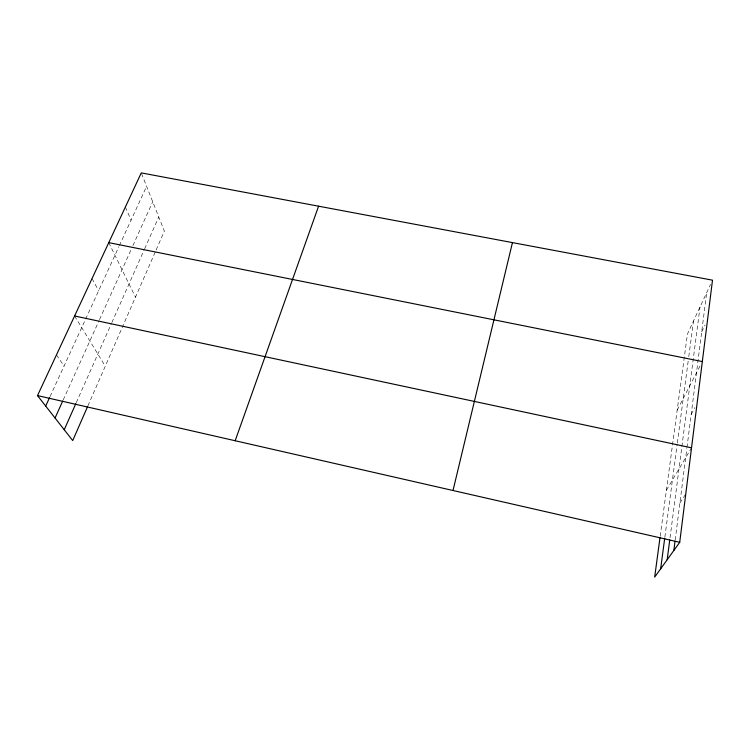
<?xml version="1.0" encoding="UTF-8"?>
<svg xmlns="http://www.w3.org/2000/svg" width="750" height="750" viewBox="0 0 750 750"><rect width="100%" height="100%" fill="white"/><g stroke="black" fill="none" stroke-linecap="round" stroke-linejoin="round"><path stroke-width="0.56" stroke-dasharray="3.75 2.81" d="M675.178 540.037L686.831 448.594M686.972 447.459L706.688 292.659M670.041 537.703L700.031 306.956M664.875 537.047L677.175 444.178M677.325 443.025L688.472 358.931M688.781 356.634L693.497 321M660.197 536.156L687.45 333.994L710.559 284.334M87.919 405.834L155.681 251.006M156.141 249.966L164.372 231.131L141.272 172.894M76.275 402.628L111.384 323.606M111.853 322.556L144.159 249.853M144.628 248.794L158.766 216.994M63.206 399.956L99.019 320.672M99.506 319.603L131.034 249.797M132.928 245.597L152.728 201.769M50.044 396.572L118.856 246.731M119.344 245.672L146.597 186.328M701.691 331.903L705.094 324.947M677.184 410.138L700.191 365.672M691.181 414.375L694.913 407.606M666.394 490.2L690.947 448.819M679.894 503.034L685.763 493.969M56.438 354.947L64.069 366.028M74.597 315.975L105.272 366.197M92.034 278.569L98.653 290.719M108.769 242.634L135.469 297.197M125.344 207.075L131.081 220.116"/><path stroke-width="1.12" d="M660.047 537.291L654.675 577.106L679.725 542.297L712.5 280.172L141.272 172.894L37.5 395.587L72.713 440.578L87.459 406.894M673.856 550.453L675.028 541.2M667.181 559.725L669.741 540.028M660.666 568.781L664.716 538.181M453.009 490.509L512.456 242.597M235.162 440.747L318.581 206.194M64.228 429.741L75.816 403.678M55.05 418.012L62.728 401.025M45.684 406.05L49.556 397.631M108.769 242.634L702.319 361.566M74.597 315.975L691.538 447.834M37.5 395.587L679.725 542.297"/></g></svg>
